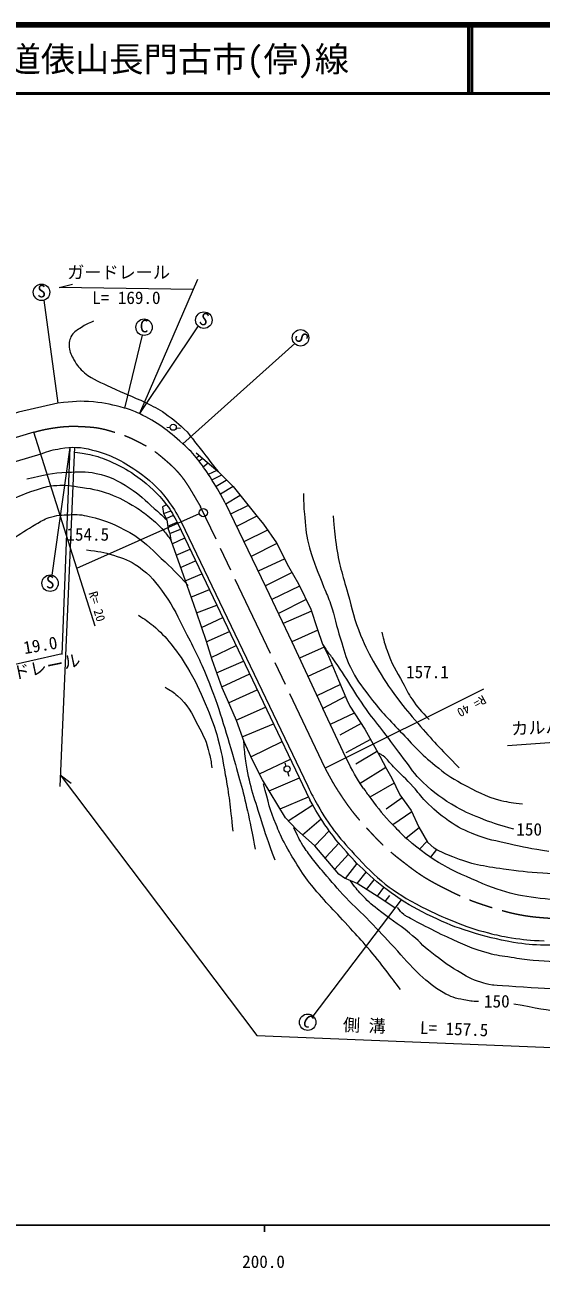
# Model space of a CAD drawing. Units: millimetres, scale not verified. Extents: x 40000 to 680000, y 20000 to 380000.
# Drawn here: x 233004 to 308363, y 198715 to 380000 of the extents above; entities that cross this region are included whole.
import ezdxf
from ezdxf.enums import TextEntityAlignment as Align

# ---------------------------------------------------------------- set-up
doc = ezdxf.new("R2010")
doc.units = ezdxf.units.MM
doc.header["$LTSCALE"] = 1000
doc.linetypes.add('CHAIN', pattern=[18.5, 12, -1.5, 3.5, -1.5])
for name, color, linetype, lineweight in [('M-BGD', 7, 'Continuous', 13), ('M-BMK', 2, 'CHAIN', 13), ('M-STR-HTXT', 7, 'Continuous', 13), ('M-TTL', 2, 'Continuous', 140), ('M-TTL-BAND', 7, 'Continuous', 25), ('M-TTL-LINE', 7, 'Continuous', 50), ('M-TTL-TXT', 7, 'Continuous', 13)]:
    doc.layers.add(name, color=color, linetype=linetype, lineweight=lineweight)
doc.styles.add('ＭＳ ゴシック', font='')
doc.styles.get('ＭＳ ゴシック').set_extended_font_data('MS Gothic')

msp = doc.modelspace()

# ---------------------------------------------------------------- linework, layer by layer
at = {"layer": 'M-BGD'}
for p, q in [((235757, 339847), (237821, 324836)), ((258279, 336102), (249720, 323311)), ((250135, 334747), (247547, 324126)), ((272390, 333522), (256056, 318922)), ((253723, 321328), (254209, 321296)), ((255097, 321238), (255717, 321198)), ((236970, 299750), (239617, 318383)), ((258003, 317585), (261210, 314855)), ((258505, 317157), (258059, 316865)), ((258975, 316757), (258451, 316367)), ((259746, 316100), (259057, 315532)), ((261016, 315020), (259785, 314457)), ((261713, 314356), (260323, 313645)), ((263389, 312694), (261563, 311578)), ((264455, 311364), (262328, 310102)), ((253228, 308764), (254340, 309120)), ((253628, 308006), (254679, 308506)), ((265599, 309936), (263040, 308637)), ((266866, 308356), (263895, 306876)), ((253851, 306914), (255240, 307477)), ((254163, 305856), (255733, 306468)), ((255841, 307527), (274313, 268984)), ((254522, 304305), (256338, 305202)), ((268439, 306321), (264982, 304639)), ((255092, 302686), (257125, 303556)), ((269777, 304393), (266020, 302503)), ((255723, 300892), (257936, 301860)), ((270934, 302133), (267067, 300345)), ((256411, 298936), (258856, 299936)), ((272001, 300143), (268116, 298186)), ((257253, 296566), (259951, 297645)), ((273095, 298160), (269051, 296220)), ((274044, 296201), (270028, 294160)), ((258073, 294256), (261031, 295387)), ((274826, 294499), (270717, 292706)), ((258782, 292150), (261896, 293579)), ((259488, 290044), (262877, 291526)), ((275766, 291731), (271983, 290036)), ((260218, 287745), (263854, 289483)), ((276674, 289248), (273089, 287640)), ((261000, 285529), (264938, 287214)), ((277884, 286619), (274318, 284980)), ((261732, 283484), (265827, 285357)), ((262714, 281165), (266931, 283047)), ((279064, 283800), (275619, 282162)), ((279786, 282064), (276477, 280304)), ((263844, 278638), (268153, 280492)), ((279864, 273171), (276477, 280304)), ((281080, 279648), (277582, 277976)), ((264724, 276185), (269297, 278099)), ((282087, 278145), (278966, 276421)), ((283466, 275805), (279859, 273874)), ((266011, 273286), (270548, 275484)), ((267254, 270810), (271770, 272929)), ((270963, 272382), (271099, 271915)), ((268677, 268311), (273069, 270212)), ((271348, 271061), (271522, 270465)), ((285693, 271709), (281969, 269381)), ((286900, 269439), (283348, 267386)), ((270275, 265676), (274402, 267426)), ((288060, 267277), (285740, 265640)), ((271455, 263956), (275017, 266262)), ((289489, 265263), (286720, 263342)), ((273509, 261894), (276240, 264211)), ((290575, 262932), (288664, 261402)), ((275350, 260272), (277443, 262460)), ((291709, 260959), (290611, 259786)), ((293077, 259746), (292213, 258630)), ((278225, 256871), (280227, 259068)), ((279807, 255523), (281487, 257730)), ((281485, 254815), (282801, 256475)), ((282889, 253929), (283999, 255316)), ((284471, 252931), (285401, 254194)), ((275074, 235474), (287979, 252404)), ((285615, 252170), (286289, 253026))]:
    msp.add_line(p, q, dxfattribs=at)
for points in [[(237821, 324836), (232099, 323520), (226314, 321717), (188985, 309751)], [(187046, 303005), (221428, 313323), (235365, 317461)], [(261210, 314855), (263389, 312694), (266906, 308306), (267820, 307205), (269741, 304463), (271496, 301036), (272940, 298481), (274726, 294794), (275682, 291980), (276461, 289674), (276925, 288990)], [(262454, 313621), (262401, 313577), (260934, 312680)], [(253702, 310030), (253118, 309733), (253228, 308764), (253734, 307805), (253907, 306486), (254163, 305856), (254326, 304865), (256628, 298319), (258020, 294414), (259455, 290149), (260303, 287477), (261767, 283385), (262515, 281609), (263844, 278638), (264967, 275509), (266011, 273286)], [(262221, 310323), (268202, 298009), (271983, 290036), (276477, 280304)], [(255295, 307385), (267257, 282365), (274609, 266994)], [(276461, 289674), (277331, 287938), (278785, 284469), (279990, 281575), (280415, 280640), (282648, 277306), (284798, 273360), (285795, 271522), (286553, 270151), (287742, 267710), (289409, 265436), (290515, 263036), (291777, 260840), (292729, 259931)], [(284443, 274013), (284332, 273977), (281334, 272177)], [(287048, 251182), (284943, 252634), (281485, 254815), (279639, 255594), (278836, 256147), (275350, 260272), (272639, 262661), (271050, 264399), (267706, 269910), (266011, 273286)], [(276806, 258550), (276971, 258687), (278846, 260667)]]:
    msp.add_lwpolyline(points, dxfattribs=at)
for centre, radius in [((235440, 341005), 1200), ((259132, 336946), 1200), ((250409, 335915), 1200), ((273244, 334366), 1200), ((254657, 321335), 450), ((259064, 308873), 600), ((236688, 298584), 1200), ((271289, 271507), 450), ((274287, 234569), 1200)]:
    msp.add_circle(centre, radius, dxfattribs=at)
for points, knots in [([(243005, 336793), (242178, 336418), (241900, 336298), (241260, 335869), (240675, 335477), (240224, 335338), (239858, 334737), (239498, 334145), (239457, 333693), (239494, 333002), (239536, 332231), (239806, 331825), (240169, 331143), (240616, 330303), (241014, 329899), (241733, 329276), (243028, 328154), (244041, 327922), (245576, 327160), (247499, 326203), (248672, 325870), (250602, 324927), (251751, 324366), (252415, 324072), (253469, 323348), (254819, 322420), (255494, 321780), (256678, 320648)], [0, 0, 0, 0, 1, 1, 1, 2, 2, 2, 3, 3, 3, 4, 4, 4, 5, 5, 5, 6, 6, 6, 7, 7, 7, 8, 8, 8, 9, 9, 9, 9]), ([(262221, 310323), (261298, 312116), (260974, 312664), (260036, 314080), (258684, 316121), (257888, 317298), (256056, 318922), (253805, 320918), (252429, 321992), (249724, 323309), (248907, 323706), (248425, 323892), (247547, 324126), (245806, 324589), (244816, 324855), (243022, 325019), (240998, 325205), (240175, 325092), (237821, 324836)], [0, 0, 0, 0, 1, 1, 1, 2, 2, 2, 3, 3, 3, 4, 4, 4, 5, 5, 5, 6, 6, 6, 6]), ([(256678, 320648), (257517, 319590), (257729, 319322), (258399, 318469), (259504, 317063), (259847, 316616), (261210, 314855)], [0, 0, 0, 0, 1, 1, 1, 2, 2, 2, 2]), ([(235365, 317461), (236588, 317916), (237065, 318032), (238194, 318214), (240009, 318506), (241119, 318475), (242895, 318004), (245583, 317290), (247034, 316527), (249329, 314957), (251290, 313615), (252316, 312676), (253757, 310787), (254674, 309585), (255016, 309072), (255841, 307527)], [0, 0, 0, 0, 1, 1, 1, 2, 2, 2, 3, 3, 3, 4, 4, 4, 5, 5, 5, 5]), ([(240292, 317704), (241477, 317562), (241854, 317503), (242831, 317261), (244034, 316963), (244705, 316736), (245822, 316199), (247322, 315478), (248170, 315051), (249509, 314061), (251336, 312710), (252263, 311788), (253702, 310030), (254466, 309097), (254673, 308418), (255295, 307385), (255295, 307385), (255295, 307385), (255295, 307385)], [0, 0, 0, 0, 1, 1, 1, 2, 2, 2, 3, 3, 3, 4, 4, 4, 5, 5, 5, 6, 6, 6, 6]), ([(233300, 313812), (235994, 314418), (236889, 314683), (239235, 314762), (240866, 314817), (241810, 314928), (243410, 314606), (245438, 314199), (246506, 313575), (248255, 312472), (249805, 311495), (250515, 310718), (251885, 309502), (252618, 308851), (252863, 308634), (253734, 307805)], [0, 0, 0, 0, 1, 1, 1, 2, 2, 2, 3, 3, 3, 4, 4, 4, 5, 5, 5, 5]), ([(217396, 304539), (218019, 304589), (218221, 304641), (218746, 304736), (220752, 305101), (221831, 305608), (223648, 306533), (225235, 307341), (225998, 308017), (227548, 308894), (229013, 309723), (229810, 310241), (231349, 310923), (232686, 311516), (233454, 311814), (234849, 312252), (235738, 312532), (236241, 312718), (237168, 312813), (238561, 312956), (239363, 312853), (240748, 312654), (242569, 312392), (243612, 312236), (245339, 311601), (246914, 311023), (247748, 310550), (249181, 309677), (250028, 309161), (250460, 308803), (251231, 308181), (252079, 307496), (252535, 307076), (253246, 306249), (253693, 305729), (253852, 305533), (254326, 304865)], [0, 0, 0, 0, 1, 1, 1, 2, 2, 2, 3, 3, 3, 4, 4, 4, 5, 5, 5, 6, 6, 6, 7, 7, 7, 8, 8, 8, 9, 9, 9, 10, 10, 10, 11, 11, 11, 12, 12, 12, 12]), ([(273682, 311670), (273700, 310017), (273721, 309529), (273846, 308163), (274007, 306422), (274092, 305430), (274553, 303744), (275185, 301432), (275799, 300218), (276663, 297983), (277031, 297031), (277288, 296517), (277629, 295555), (278317, 293615), (278430, 292444), (279063, 290486), (279590, 288855), (279767, 287887), (280513, 286344), (281343, 284627), (282023, 283772), (283170, 282249), (284818, 280060), (285912, 278964), (287800, 276980), (289719, 274964), (290736, 273752), (292908, 272011), (294324, 270877), (295138, 270234), (296751, 269405), (298919, 268289), (300107, 267488), (302479, 266922), (303697, 266632), (304193, 266522), (305641, 266393)], [0, 0, 0, 0, 1, 1, 1, 2, 2, 2, 3, 3, 3, 4, 4, 4, 5, 5, 5, 6, 6, 6, 7, 7, 7, 8, 8, 8, 9, 9, 9, 10, 10, 10, 11, 11, 11, 12, 12, 12, 12]), ([(210845, 301133), (211847, 301189), (212184, 301160), (213040, 301106), (215059, 300976), (216087, 300245), (218088, 299942), (219319, 299756), (220031, 299403), (221259, 299610), (222670, 299848), (223423, 300204), (224721, 300808), (225626, 301229), (226073, 301583), (226905, 302134), (227545, 302557), (227869, 302842), (228501, 303276), (229499, 303961), (230072, 304324), (231091, 304979), (232460, 305861), (233207, 306390), (234621, 307198), (235356, 307619), (235764, 307885), (236566, 308158), (237678, 308537), (238371, 308511), (239543, 308580), (240668, 308647), (241319, 308580), (242417, 308324), (244840, 307759), (246155, 307166), (248330, 305956), (250354, 304830), (251205, 303758), (252917, 302197), (254530, 300725), (255059, 300168), (256863, 298238)], [0, 0, 0, 0, 1, 1, 1, 2, 2, 2, 3, 3, 3, 4, 4, 4, 5, 5, 5, 6, 6, 6, 7, 7, 7, 8, 8, 8, 9, 9, 9, 10, 10, 10, 11, 11, 11, 12, 12, 12, 13, 13, 13, 14, 14, 14, 14]), ([(278018, 308387), (278127, 306449), (278202, 305862), (278429, 304256), (278830, 301410), (279372, 299869), (280135, 297097), (280797, 294692), (281081, 293307), (282014, 290993), (282727, 289225), (283239, 288275), (284205, 286631), (285369, 284652), (286036, 283542), (287422, 281711), (288503, 280282), (289182, 279539), (290346, 278177), (292599, 275539), (293435, 274731), (296382, 271664)], [0, 0, 0, 0, 1, 1, 1, 2, 2, 2, 3, 3, 3, 4, 4, 4, 5, 5, 5, 6, 6, 6, 7, 7, 7, 7]), ([(241990, 303438), (243810, 303222), (244449, 303147), (245948, 302666), (247433, 302189), (248322, 301931), (249583, 301015), (251339, 299739), (252135, 298738), (253385, 296964), (254783, 294979), (255328, 293708), (256428, 291543), (257748, 288945), (258530, 287502), (259616, 284797), (261458, 280210), (262173, 277517), (263552, 272771), (264519, 269444), (265050, 267570), (265759, 264179), (266116, 262472), (266239, 261898), (266598, 259794)], [0, 0, 0, 0, 1, 1, 1, 2, 2, 2, 3, 3, 3, 4, 4, 4, 5, 5, 5, 6, 6, 6, 7, 7, 7, 8, 8, 8, 8]), ([(249587, 293913), (250610, 293273), (250929, 293043), (251721, 292397), (252865, 291462), (253431, 290834), (254348, 289676), (255520, 288195), (256139, 287325), (257080, 285687), (258245, 283659), (258738, 282432), (259641, 280275), (260339, 278606), (260701, 277652), (261180, 275908), (261735, 273891), (261890, 272722), (262264, 270665), (262843, 267477), (262929, 266375), (263366, 262444)], [0, 0, 0, 0, 1, 1, 1, 2, 2, 2, 3, 3, 3, 4, 4, 4, 5, 5, 5, 6, 6, 6, 7, 7, 7, 7]), ([(285093, 291432), (285389, 290179), (285520, 289791), (285875, 288766), (286545, 286831), (287199, 285856), (288165, 284051), (288671, 283106), (288922, 282555), (289515, 281662), (290350, 280406), (290792, 280005), (292029, 278733)], [0, 0, 0, 0, 1, 1, 1, 2, 2, 2, 3, 3, 3, 4, 4, 4, 4]), ([(304352, 262719), (302261, 263307), (301635, 263477), (299955, 264135), (298377, 264754), (297480, 265100), (296008, 265942), (293938, 267127), (292826, 267925), (291086, 269557), (289810, 270753), (289351, 271663), (288281, 273046), (287276, 274346), (286758, 275108), (285758, 276411), (284795, 277664), (284208, 278329), (283269, 279600), (281013, 282652), (280136, 284632), (277891, 287692), (277517, 288201), (277398, 288376), (276925, 288990)], [0, 0, 0, 0, 1, 1, 1, 2, 2, 2, 3, 3, 3, 4, 4, 4, 5, 5, 5, 6, 6, 6, 7, 7, 7, 8, 8, 8, 8]), ([(253500, 283421), (254340, 282959), (254629, 282714), (255282, 282170), (256850, 280863), (257301, 279680), (258274, 277885), (259103, 276353), (259525, 275437), (259925, 273742), (260112, 272947), (260187, 272638), (260299, 271685)], [0, 0, 0, 0, 1, 1, 1, 2, 2, 2, 3, 3, 3, 4, 4, 4, 4]), ([(269523, 258194), (268463, 261061), (268186, 261873), (267444, 264269), (266442, 267502), (265728, 269304), (265270, 272658), (265119, 273768), (265046, 274175), (264967, 275509)], [0, 0, 0, 0, 1, 1, 1, 2, 2, 2, 3, 3, 3, 3]), ([(309503, 259453), (306707, 259919), (305919, 260039), (303656, 260575), (301736, 261030), (300615, 261171), (298782, 261901), (297170, 262542), (296264, 262956), (294842, 263950), (293438, 264932), (292717, 265584), (291494, 266784), (290718, 267547), (290439, 268117), (289694, 268910), (288598, 270078), (287921, 270672), (286804, 271820), (286207, 272435), (285988, 272911), (285288, 273406), (285045, 273578), (284950, 273652), (284644, 273814)], [0, 0, 0, 0, 1, 1, 1, 2, 2, 2, 3, 3, 3, 4, 4, 4, 5, 5, 5, 6, 6, 6, 7, 7, 7, 8, 8, 8, 8]), ([(270835, 260815), (270237, 262008), (270088, 262381), (269664, 263408), (268741, 265639), (268585, 266511), (267841, 269313)], [0, 0, 0, 0, 1, 1, 1, 2, 2, 2, 2]), ([(274313, 268984), (274901, 267686), (275139, 267302), (275726, 266255), (277439, 263204), (278730, 261665), (281087, 259079), (284367, 255480), (286579, 253631), (290906, 251400)], [0, 0, 0, 0, 1, 1, 1, 2, 2, 2, 3, 3, 3, 3]), ([(282448, 268638), (282925, 267944), (283070, 267759), (283483, 267205), (284660, 265627), (285364, 264769), (286720, 263342), (287522, 262498), (287804, 262207), (288834, 261242)], [0, 0, 0, 0, 1, 1, 1, 2, 2, 2, 3, 3, 3, 3]), ([(311586, 245823), (310310, 245779), (309943, 245785), (308891, 245811), (307096, 245855), (306080, 245907), (304311, 246216), (301777, 246659), (300374, 247032), (297917, 247791), (295741, 248463), (294551, 248953), (292492, 249924), (290291, 250961), (289087, 251632), (287081, 253008), (285307, 254226), (284381, 255014), (282801, 256475), (281440, 257734), (280715, 258487), (279505, 259892), (278387, 261191), (277783, 261944), (276813, 263357), (275874, 264727), (275582, 265246), (274609, 266994)], [0, 0, 0, 0, 1, 1, 1, 2, 2, 2, 3, 3, 3, 4, 4, 4, 5, 5, 5, 6, 6, 6, 7, 7, 7, 8, 8, 8, 9, 9, 9, 9]), ([(347414, 267672), (346732, 266837), (346503, 266591), (345863, 265950), (344861, 264945), (344199, 264483), (343052, 263647), (341881, 262793), (341240, 262282), (339979, 261567), (338193, 260555), (337117, 260116), (335209, 259358), (333434, 258654), (332377, 258427), (330528, 257953), (327805, 257254), (326244, 257004), (323473, 256534), (321536, 256205), (320438, 256076), (318477, 255962), (314623, 255739), (312454, 256080), (308600, 256312), (306345, 256448), (305081, 256573), (302845, 256899), (299909, 257327), (298208, 257556), (295461, 258675), (294373, 259118), (293946, 259277), (292729, 259931)], [0, 0, 0, 0, 1, 1, 1, 2, 2, 2, 3, 3, 3, 4, 4, 4, 5, 5, 5, 6, 6, 6, 7, 7, 7, 8, 8, 8, 9, 9, 9, 10, 10, 10, 11, 11, 11, 11]), ([(299205, 237586), (298227, 237622), (297891, 237663), (297065, 237825), (295848, 238063), (295147, 238271), (294074, 238894), (292632, 239732), (291907, 240356), (290675, 241480), (289086, 242930), (288376, 243925), (286905, 245494), (285507, 246985), (284753, 247848), (283329, 249314), (282012, 250670), (281198, 251355), (279892, 252722), (278564, 254112), (277883, 254949), (276636, 256412), (275961, 257205), (275571, 257641), (274940, 258468), (274390, 259190), (274072, 259590), (273590, 260359), (272998, 261302), (272837, 261684), (272281, 262893)], [0, 0, 0, 0, 1, 1, 1, 2, 2, 2, 3, 3, 3, 4, 4, 4, 5, 5, 5, 6, 6, 6, 7, 7, 7, 8, 8, 8, 9, 9, 9, 10, 10, 10, 10]), ([(314939, 252273), (312870, 252220), (312199, 252287), (310450, 252422), (306225, 252749), (303772, 253149), (299858, 254774), (295248, 256689), (292612, 257978), (288834, 261242)], [0, 0, 0, 0, 1, 1, 1, 2, 2, 2, 3, 3, 3, 3]), ([(287828, 239333), (286890, 240587), (286643, 240909), (285870, 241909), (284775, 243325), (284182, 244136), (283014, 245492), (282071, 246587), (281511, 247172), (280542, 248244), (278334, 250689), (276967, 251945), (274879, 254493), (273966, 255606), (273545, 256301), (272767, 257512), (271959, 258769), (271712, 259221), (270835, 260815)], [0, 0, 0, 0, 1, 1, 1, 2, 2, 2, 3, 3, 3, 4, 4, 4, 5, 5, 5, 6, 6, 6, 6]), ([(301246, 239988), (300467, 240120), (300211, 240199), (299564, 240393), (298151, 240817), (297429, 241280), (296168, 242044), (294624, 242980), (293808, 243587), (292382, 244693), (291044, 245731), (290461, 246513), (289142, 247575), (287364, 249005), (286231, 249631), (284468, 251080), (283513, 251865), (282949, 252286), (282118, 253202), (281455, 253932), (281227, 254228), (280553, 255182)], [0, 0, 0, 0, 1, 1, 1, 2, 2, 2, 3, 3, 3, 4, 4, 4, 5, 5, 5, 6, 6, 6, 7, 7, 7, 7]), ([(288725, 250002), (288524, 250108), (288458, 250161), (288299, 250279), (287866, 250600), (287759, 250821), (287399, 251324)], [0, 0, 0, 0, 1, 1, 1, 2, 2, 2, 2]), ([(290906, 251400), (293071, 250334), (293704, 250028), (295559, 249295), (297512, 248524), (298619, 248100), (300656, 247589), (301960, 247261), (302430, 247155), (304026, 246883)], [0, 0, 0, 0, 1, 1, 1, 2, 2, 2, 3, 3, 3, 3]), ([(394086, 240180), (391313, 240338), (390602, 240370), (388368, 240476), (383424, 240712), (380653, 240933), (375703, 240928), (371369, 240924), (368942, 240796), (364611, 240632), (360513, 240477), (358224, 240257), (354126, 240087), (350848, 239951), (349011, 239797), (345730, 239806), (343570, 239813), (342353, 239760), (340204, 239973), (338502, 240141), (337563, 240357), (335873, 240627), (334293, 240879), (333423, 241127), (331833, 241312), (328927, 241651), (327282, 241672), (324366, 241915), (322840, 242042), (321984, 242101), (320461, 242257), (317657, 242545), (316107, 242883), (313302, 243159), (310914, 243395), (309561, 243351), (307174, 243596), (305915, 243724), (305212, 243820), (303961, 244018), (302666, 244222), (301920, 244265), (300659, 244627), (298255, 245318), (296967, 245910), (294694, 246954), (292315, 248046), (289355, 249680), (288725, 250002), (288725, 250002), (288725, 250002), (288725, 250002)], [0, 0, 0, 0, 1, 1, 1, 2, 2, 2, 3, 3, 3, 4, 4, 4, 5, 5, 5, 6, 6, 6, 7, 7, 7, 8, 8, 8, 9, 9, 9, 10, 10, 10, 11, 11, 11, 12, 12, 12, 13, 13, 13, 14, 14, 14, 15, 15, 15, 16, 16, 16, 17, 17, 17, 17]), ([(339523, 236343), (337589, 236792), (337053, 236902), (335457, 237199), (333148, 237630), (331838, 237777), (329506, 238056), (326117, 238462), (324202, 238534), (320797, 238773), (315769, 239125), (312945, 239219), (307914, 239536), (305309, 239700), (301347, 239981), (301246, 239988), (301246, 239988), (301246, 239988), (301246, 239988)], [0, 0, 0, 0, 1, 1, 1, 2, 2, 2, 3, 3, 3, 4, 4, 4, 5, 5, 5, 6, 6, 6, 6]), ([(318359, 235225), (317133, 235553), (316746, 235634), (315695, 235802), (314194, 236042), (313325, 235914), (311811, 236051), (308878, 236316), (307874, 236565), (304364, 237225)], [0, 0, 0, 0, 1, 1, 1, 2, 2, 2, 3, 3, 3, 3])]:
    msp.add_open_spline(points, degree=3, knots=knots, dxfattribs=at)
for points in [[(282448, 268638), (281340, 270349), (280920, 271018), (279864, 273171)], [(304026, 246883), (305882, 246623), (306629, 246482), (308803, 246456)]]:
    msp.add_open_spline(points, degree=3, dxfattribs=at)
at = {"layer": 'M-BMK'}
msp.add_line((276847, 271624), (258652, 309734), dxfattribs=at)
msp.add_lwpolyline([(234295, 320596), (198065, 309877), (189682, 307263)], dxfattribs=at)
for points, knots in [([(234295, 320596), (235615, 320967), (236054, 321049), (237202, 321231), (239170, 321542), (240312, 321507), (242301, 321381), (243820, 321285), (244663, 321043), (246121, 320606), (247809, 320100), (248718, 319672), (250273, 318844), (251759, 318052), (252495, 317423), (253768, 316321), (256191, 314226), (256773, 312864), (258652, 309734)], [0, 0, 0, 0, 1, 1, 1, 2, 2, 2, 3, 3, 3, 4, 4, 4, 5, 5, 5, 6, 6, 6, 6]), ([(314539, 249677), (312165, 249566), (311405, 249585), (309403, 249718), (306296, 249925), (304543, 250253), (301557, 251141), (298184, 252145), (296355, 252966), (293237, 254598), (291014, 255762), (289884, 256638), (287899, 258174), (285517, 260019), (284350, 261277), (282337, 263519), (280995, 265013), (280320, 265927), (279207, 267599), (278197, 269116), (277878, 269693), (276847, 271624)], [0, 0, 0, 0, 1, 1, 1, 2, 2, 2, 3, 3, 3, 4, 4, 4, 5, 5, 5, 6, 6, 6, 7, 7, 7, 7])]:
    msp.add_open_spline(points, degree=3, knots=knots, dxfattribs=at)
at = {"layer": 'M-STR-HTXT'}
for p, q in [((258228, 342886), (249720, 323311)), ((238019, 341718), (239956, 342206)), ((257591, 341421), (238019, 341718)), ((243267, 292310), (234295, 320596)), ((240256, 318402), (238111, 268967)), ((238454, 288211), (239617, 318383)), ((240585, 300767), (258476, 308750)), ((228753, 286129), (238460, 288356)), ((299957, 283121), (276847, 271624)), ((238184, 270650), (239761, 269419))]:
    msp.add_line(p, q, dxfattribs=at)
for points in [[(303435, 274903), (352494, 278431), (353406, 258339)], [(238184, 270650), (266863, 232626), (344677, 229473)]]:
    msp.add_lwpolyline(points, dxfattribs=at)
at = {"layer": 'M-TTL'}
msp.add_line((680000, 380000), (40000, 380000), dxfattribs=at)
at = {"layer": 'M-TTL-BAND'}
for p, q in [((40000, 205000), (579000, 205000)), ((268000, 205000), (268000, 204000))]:
    msp.add_line(p, q, dxfattribs=at)
at = {"layer": 'M-TTL-LINE'}
for p, q in [((297750, 380000), (297750, 370000)), ((298250, 380000), (298250, 370000)), ((40000, 370000), (680000, 370000))]:
    msp.add_line(p, q, dxfattribs=at)

# ---------------------------------------------------------------- texts
at = {"layer": 'M-BGD', "style": 'ＭＳ ゴシック'}
for s, p in [('S', (235449, 339703)), ('C', (250401, 334613)), ('S', (236697, 297282))]:
    msp.add_text(s, height=1833, dxfattribs=at).set_placement(p, align=Align.BOTTOM_CENTER)
for s, rotation, p in [('S', 340, (258695, 335719)), ('S', 290, (272023, 333912)), ('C', 330, (273628, 233446))]:
    msp.add_text(s, height=1833, rotation=rotation, dxfattribs=at).set_placement(p, align=Align.BOTTOM_CENTER)
for s, p in [('154.5', (239072, 304238)), ('157.1', (288648, 284188)), ('150', (304742, 261230)), ('150', (300023, 236166))]:
    msp.add_text(s, height=1833, dxfattribs=at).set_placement(p, align=Align.BOTTOM_LEFT)
at = {"layer": 'M-STR-HTXT', "style": 'ＭＳ ゴシック'}
for s, p in [('ガードレール', (239191, 342456)), ('L= 169.0', (242834, 338749))]:
    msp.add_text(s, height=1833, dxfattribs=at).set_placement(p, align=Align.BOTTOM_LEFT)
for s, height, rotation, p in [('R= 20', 1320, 285.958, (241906, 297070)), ('L= 19.0', 1833, 9.501, (229364, 287084)), ('ガードレール', 1833, 11.603, (226682, 283015)), ('R= 40', 1320, 209.076, (299661, 282672)), ('カルバート L= 13.0 W= 0.8 H= 0.8', 1833, 2.769, (304054, 275902)), ('側 溝\u3000\u3000L= 157.5', 1833, 357.842, (279383, 232757))]:
    msp.add_text(s, height=height, rotation=rotation, dxfattribs=at).set_placement(p, align=Align.BOTTOM_LEFT)
at = {"layer": 'M-TTL-BAND', "style": 'ＭＳ ゴシック'}
msp.add_text('200.0', height=1833, dxfattribs=at).set_placement((267844, 198195), align=Align.BOTTOM_CENTER)
at = {"layer": 'M-TTL-TXT', "style": 'ＭＳ ゴシック'}
msp.add_text('路 線 名      一般県道俵山長門古市(停)線', height=3666, dxfattribs=at).set_placement((180380, 375000), align=Align.MIDDLE_LEFT)

doc.saveas('drawing.dxf')
